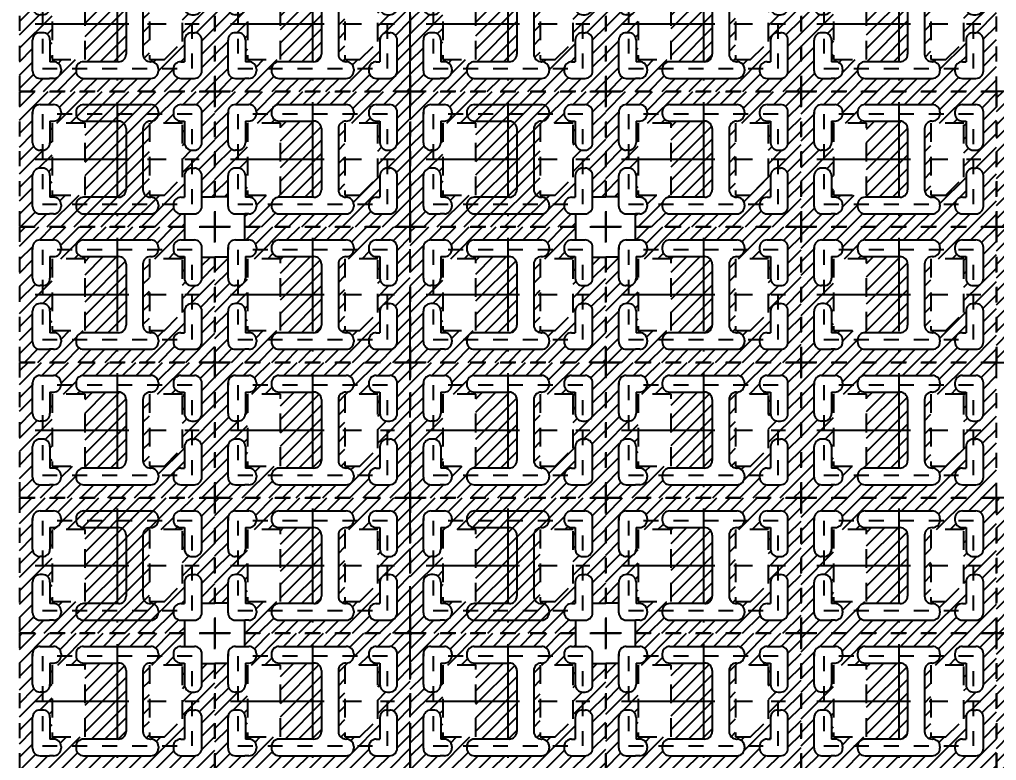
# Model space of a CAD drawing. Extents: x -1398 to -1114, y 27 to 158.
# Drawn here: x -1347.19 to -1340.67, y 89.71 to 94.66 of the extents above; entities that cross this region are included whole.
import ezdxf

# ---------------------------------------------------------------- set-up
doc = ezdxf.new("R2010")
doc.units = 0
doc.header["$LTSCALE"] = 0.5
for name, pattern in [('CENTER', [2, 1.25, -0.25, 0.25, -0.25]), ('HIDDEN', [0.375, 0.25, -0.125]), ('HIDDEN2', [0.1875, 0.125, -0.0625])]:
    doc.linetypes.add(name, pattern=pattern)
for name, color, linetype in [('B', 5, 'Continuous'), ('C', 1, 'CENTER'), ('DIM', 7, 'Continuous'), ('H', 4, 'HIDDEN'), ('hatch', 7, 'CENTER'), ('HATCH O-L', 7, 'HIDDEN2'), ('PACKAGE OL', 51, 'HIDDEN2'), ('圖', 7, 'Continuous')]:
    doc.layers.add(name, color=color, linetype=linetype)
doc.styles.get("Standard").update_dxf_attribs({"font": 'ROMANS.SHX'})
doc.dimstyles.new('DIM 1', dxfattribs={"dimtxt": 1.5, "dimasz": 1.5, "dimexe": 1.5, "dimexo": 1.5, "dimgap": 1.5, "dimtad": 0, "dimtih": 1, "dimtoh": 1, "dimdec": 4, "dimzin": 1, "dimdsep": 46, "dimtxsty": 'STANDARD', "dimcen": 1.5, "dimclrd": 256, "dimclre": 256, "dimclrt": 256, "dimadec": 0, "dimazin": 2, "dimtfac": 1, "dimtdec": 4, "dimtmove": 0, "dimatfit": 3, "dimfxl": 1, "dimarcsym": 0})

# ---------------------------------------------------------------- blocks, each defined once
blk = doc.blocks.new('*D13')
at = {"layer": 'Defpoints', "color": 0, "transparency": 16777216}
for p in [(51.7576, -773.8965), (8.8377, -818.8965), (17.8826, -818.8965)]:
    blk.add_point(p, dxfattribs=at)
at = {"layer": 'DIM', "lineweight": -2, "transparency": 16777216}
blk.add_line((16.3826, -818.8965), (8.8377, -818.8965), dxfattribs=at)
at = {"layer": 'DIM', "color": 0, "transparency": 16777216, "insert": (3.6234, -818.8965), "char_height": 1.5, "attachment_point": 5}
blk.add_mtext('45.000', dxfattribs=at)
blk = doc.blocks.new('*D14')
at = {"layer": 'Defpoints', "color": 0, "transparency": 16777216}
for p in [(51.7576, -773.8965), (9.1151, -825.1465), (17.8826, -825.1465)]:
    blk.add_point(p, dxfattribs=at)
at = {"layer": 'DIM', "lineweight": -2, "transparency": 16777216}
blk.add_line((16.3826, -825.1465), (9.1151, -825.1465), dxfattribs=at)
at = {"layer": 'DIM', "color": 0, "transparency": 16777216, "insert": (3.9008, -825.1465), "char_height": 1.5, "attachment_point": 5}
blk.add_mtext('51.250', dxfattribs=at)
blk = doc.blocks.new('*D15')
at = {"layer": 'Defpoints', "color": 0, "transparency": 16777216}
for p in [(51.7576, -773.8965), (8.9201, -841.1465), (17.8826, -841.1465)]:
    blk.add_point(p, dxfattribs=at)
at = {"layer": 'DIM', "lineweight": -2, "transparency": 16777216}
blk.add_line((16.3826, -841.1465), (8.9201, -841.1465), dxfattribs=at)
at = {"layer": 'DIM', "color": 0, "transparency": 16777216, "insert": (3.7416, -841.1465), "char_height": 1.5, "attachment_point": 5}
blk.add_mtext('67.250', dxfattribs=at)
blk = doc.blocks.new('*D16')
at = {"layer": 'Defpoints', "color": 0, "transparency": 16777216}
for p in [(51.7576, -773.8965), (9.1656, -848.8965), (50.7576, -848.8965)]:
    blk.add_point(p, dxfattribs=at)
at = {"layer": 'DIM', "lineweight": -2, "transparency": 16777216}
blk.add_line((49.2576, -848.8965), (9.1656, -848.8965), dxfattribs=at)
at = {"layer": 'DIM', "color": 0, "transparency": 16777216, "insert": (3.9513, -848.8965), "char_height": 1.5, "attachment_point": 5}
blk.add_mtext('75.000', dxfattribs=at)
blk = doc.blocks.new('*D21')
at = {"layer": 'Defpoints', "color": 0, "transparency": 16777216}
for p in [(51.7576, -773.8965), (267.8826, -818.8965), (273.5741, -818.8965)]:
    blk.add_point(p, dxfattribs=at)
at = {"layer": 'DIM', "lineweight": -2, "transparency": 16777216}
blk.add_line((269.3826, -818.8965), (273.5741, -818.8965), dxfattribs=at)
at = {"layer": 'DIM', "transparency": 16777216, "insert": (278.7884, -818.8965), "char_height": 1.5, "attachment_point": 5}
blk.add_mtext('45.000', dxfattribs=at)
blk = doc.blocks.new('*D22')
at = {"layer": 'Defpoints', "color": 0, "transparency": 16777216}
for p in [(51.7576, -773.8965), (267.8826, -825.1465), (273.4812, -825.1465)]:
    blk.add_point(p, dxfattribs=at)
at = {"layer": 'DIM', "lineweight": -2, "transparency": 16777216}
blk.add_line((269.3826, -825.1465), (273.4812, -825.1465), dxfattribs=at)
at = {"layer": 'DIM', "transparency": 16777216, "insert": (278.6954, -825.1465), "char_height": 1.5, "attachment_point": 5}
blk.add_mtext('51.250', dxfattribs=at)
blk = doc.blocks.new('*D23')
at = {"layer": 'Defpoints', "color": 0, "transparency": 16777216}
for p in [(51.7576, -773.8965), (267.8826, -841.1465), (273.8407, -841.1465)]:
    blk.add_point(p, dxfattribs=at)
at = {"layer": 'DIM', "lineweight": -2, "transparency": 16777216}
blk.add_line((269.3826, -841.1465), (273.8407, -841.1465), dxfattribs=at)
at = {"layer": 'DIM', "transparency": 16777216, "insert": (279.0193, -841.1465), "char_height": 1.5, "attachment_point": 5}
blk.add_mtext('67.250', dxfattribs=at)
blk = doc.blocks.new('*D30')
at = {"layer": 'Defpoints', "color": 0, "transparency": 16777216}
for p in [(51.7576, -773.8965), (18.7716, -850.3965), (8.9155, -851.7467)]:
    blk.add_point(p, dxfattribs=at)
at = {"layer": 'DIM', "lineweight": -2, "transparency": 16777216}
for p, q in [((14.9155, -850.3965), (11.9155, -851.7467)), ((17.2716, -850.3965), (14.9155, -850.3965)), ((11.9155, -851.7467), (8.9155, -851.7467))]:
    blk.add_line(p, q, dxfattribs=at)
at = {"layer": 'DIM', "transparency": 16777216, "insert": (3.7012, -851.7467), "char_height": 1.5, "attachment_point": 5}
blk.add_mtext('76.500', dxfattribs=at)
blk = doc.blocks.new('DFN1006-2L PACKAGE')
at = {"layer": 'hatch'}
h = blk.add_hatch(dxfattribs=at)
h.set_pattern_fill('ANSI31', color=256, scale=0.02)
h.set_pattern_definition([(45, (528.53349, -41.65396), (-0.0449012806, 0.0449012806), [])])
h.paths.add_polyline_path([(1.2048, 0.1016), (-0.1, 0.1016), (-0.1, -0.8032), (1.2048, -0.8032)])
h.paths.add_polyline_path([(0.0374, -0.4108), (0.0534, -0.4108, -0.414214), (0.1034, -0.4608), (0.1034, -0.6048), (0.1274, -0.6048, -0.414214), (0.1774, -0.6548), (0.1774, -0.6658, -0.414214), (0.1274, -0.7158), (0.1, -0.7158), (0.0374, -0.7158, -0.414214), (-0.0126, -0.6658), (-0.0126, -0.4608, -0.414214)], flags=16)
h.paths.add_polyline_path([(-0.0126, -0.2408), (-0.0126, -0.0358, -0.414214), (0.0374, 0.0142), (0.1274, 0.0142, -0.414214), (0.1774, -0.0358), (0.1774, -0.0468, -0.414214), (0.1274, -0.0968), (0.1034, -0.0968), (0.1034, -0.2408, -0.414214), (0.0534, -0.2908), (0.0374, -0.2908, -0.414214)], flags=16)
h.paths.add_polyline_path([(0.1174, -0.1108), (0.3374, -0.1108), (0.3374, -0.5908), (0.1174, -0.5908)], flags=16)
h.paths.add_polyline_path([(0.3274, -0.6048), (0.5614, -0.6048, 0.414214), (0.6114, -0.5548), (0.6114, -0.1468, 0.414214), (0.5614, -0.0968), (0.3274, -0.0968, -0.414214), (0.2774, -0.0468), (0.2774, -0.0358, -0.414214), (0.3274, 0.0142), (0.7774, 0.0142, -0.414214), (0.8274, -0.0358), (0.8274, -0.0468, -0.414214), (0.7774, -0.0968), (0.7744, -0.0968, 0.414214), (0.7244, -0.1468), (0.7244, -0.5548, 0.423299), (0.7759, -0.6048, -0.423025), (0.8274, -0.6548), (0.8274, -0.6658, -0.414214), (0.7774, -0.7158), (0.3274, -0.7158, -0.414214), (0.2774, -0.6658), (0.2774, -0.6548, -0.414214)], flags=16)
h.paths.add_polyline_path([(0.7674, -0.1108), (0.9874, -0.1108), (0.9874, -0.4706), (0.8674, -0.5906), (0.7674, -0.5906)], flags=16)
h.paths.add_polyline_path([(0.9774, -0.6048), (1.0014, -0.6048), (1.0014, -0.4608, -0.414214), (1.0514, -0.4108), (1.0674, -0.4108, -0.414214), (1.1174, -0.4608), (1.1174, -0.6658, -0.414214), (1.0674, -0.7158), (1.0048, -0.7158), (0.9774, -0.7158, -0.414214), (0.9274, -0.6658), (0.9274, -0.6548, -0.414214)], flags=16)
h.paths.add_polyline_path([(0.9274, -0.0468), (0.9274, -0.0358, -0.414214), (0.9774, 0.0142), (1.0674, 0.0142, -0.414214), (1.1174, -0.0358), (1.1174, -0.2408, -0.414214), (1.0674, -0.2908), (1.0514, -0.2908, -0.414214), (1.0014, -0.2408), (1.0014, -0.0968), (0.9774, -0.0968, -0.414214)], flags=16)
at = {"layer": 'B'}
for p, q in [((0.0374, 0.0142), (0.1274, 0.0142)), ((0.3274, 0.0142), (0.7774, 0.0142)), ((0.9774, 0.0142), (1.0674, 0.0142)), ((-0.0126, -0.2408), (-0.0126, -0.0358)), ((-0.0126, -0.0358), (-0.0126, -0.05)), ((0.1774, -0.0358), (0.1774, -0.0468)), ((0.2774, -0.0358), (0.2774, -0.0468)), ((0.8274, -0.0358), (0.8274, -0.0468)), ((0.9274, -0.0358), (0.9274, -0.0468)), ((1.1174, -0.2408), (1.1174, -0.0358)), ((0.1034, -0.0968), (0.1034, -0.2408)), ((0.1034, -0.0968), (0.1274, -0.0968)), ((0.3274, -0.0968), (0.5614, -0.0968)), ((0.7744, -0.0968), (0.7774, -0.0968)), ((0.9774, -0.0968), (1.0014, -0.0968)), ((1.0014, -0.0968), (1.0014, -0.2408)), ((0.6114, -0.1468), (0.6114, -0.5548)), ((0.7244, -0.1468), (0.7244, -0.5548)), ((0.0534, -0.2908), (0.0374, -0.2908)), ((0.0524, -0.2908), (0.0524, -0.2908)), ((1.0514, -0.2908), (1.0674, -0.2908)), ((1.0524, -0.2908), (1.0524, -0.2908)), ((0.0534, -0.4108), (0.0374, -0.4108)), ((0.0524, -0.4108), (0.0524, -0.4108)), ((1.0514, -0.4108), (1.0674, -0.4108)), ((1.0524, -0.4108), (1.0524, -0.4108)), ((-0.0126, -0.6658), (-0.0126, -0.4608)), ((0.1034, -0.4608), (0.1034, -0.6048)), ((1.0014, -0.4608), (1.0014, -0.6048)), ((1.1174, -0.6658), (1.1174, -0.4608)), ((0.1274, -0.6048), (0.1034, -0.6048)), ((0.5614, -0.6048), (0.3274, -0.6048)), ((0.7744, -0.6048), (0.7774, -0.6048)), ((0.9774, -0.6048), (1.0014, -0.6048)), ((0.0374, -0.7158), (0.1, -0.7158)), ((0.1274, -0.7158), (0.1, -0.7158)), ((0.1774, -0.6548), (0.1774, -0.6658)), ((0.2774, -0.6548), (0.2774, -0.6658)), ((0.3274, -0.7158), (0.7774, -0.7158)), ((0.8274, -0.6548), (0.8274, -0.6658)), ((0.9274, -0.6548), (0.9274, -0.6658)), ((0.9774, -0.7158), (1.0048, -0.7158)), ((1.0048, -0.7158), (1.0674, -0.7158))]:
    blk.add_line(p, q, dxfattribs=at)
for centre, start, end in [((0.0374, -0.0358), 90, 180), ((0.1274, -0.0358), 0, 90), ((0.3274, -0.0358), 90, 180), ((0.7774, -0.0358), 0, 90), ((0.9774, -0.0358), 90, 180), ((1.0674, -0.0358), 0, 90), ((0.1274, -0.0468), 270, 0), ((0.3274, -0.0468), 180, 270), ((0.7774, -0.0468), 270, 0), ((0.9774, -0.0468), 180, 270), ((0.5614, -0.1468), 0, 90), ((0.7744, -0.1468), 90, 180), ((0.0374, -0.2408), 180, 270), ((0.0534, -0.2408), 270, 0), ((1.0514, -0.2408), 180, 270), ((1.0674, -0.2408), 270, 0), ((0.0374, -0.4608), 90, 180), ((0.0534, -0.4608), 0, 90), ((1.0514, -0.4608), 90, 180), ((1.0674, -0.4608), 0, 90), ((0.5614, -0.5548), 270, 0), ((0.7744, -0.5548), 180, 270), ((0.1274, -0.6548), 0, 90), ((0.3274, -0.6548), 90, 180), ((0.7774, -0.6548), 0, 90), ((0.9774, -0.6548), 90, 180), ((0.0374, -0.6658), 180, 270), ((0.1274, -0.6658), 270, 0), ((0.3274, -0.6658), 180, 270), ((0.7774, -0.6658), 270, 0), ((0.9774, -0.6658), 180, 270), ((1.0674, -0.6658), 270, 0)]:
    blk.add_arc(centre, 0.05, start, end, dxfattribs=at)
at = {"layer": 'C'}
for p, q in [((0.5524, 0.0294), (0.5524, -0.731)), ((0.0048, -0.3508), (1.1, -0.3508))]:
    blk.add_line(p, q, dxfattribs=at)
at = {"layer": 'H'}
for points in [[(0.3374, -0.5908), (0.3374, -0.1108), (0.1174, -0.1108), (0.1174, -0.5908)], [(0.8674, -0.5906), (0.9874, -0.4706), (0.9874, -0.1108), (0.7674, -0.1108), (0.7674, -0.5906)]]:
    blk.add_lwpolyline(points, close=True, dxfattribs=at)
at = {"layer": 'HATCH O-L'}
blk.add_lwpolyline([(-0.1, 0.1016), (-0.1, -0.8032), (1.2048, -0.8032), (1.2048, 0.1016), (-0.1, 0.1016)], dxfattribs=at)
at = {"layer": 'PACKAGE OL'}
blk.add_lwpolyline([(1.0524, -0.6508), (1.0524, -0.0508), (0.0524, -0.0508), (0.0524, -0.6508)], close=True, dxfattribs=at)
blk = doc.blocks.new('LOWER LEFT CROSS')
at = {"layer": 'hatch'}
h = blk.add_hatch(dxfattribs=at)
h.set_pattern_fill('ANSI31', color=256, scale=0.02)
h.set_pattern_definition([(45, (581.53627, -39.15142), (-0.0449012806, 0.0449012806), [])])
h.paths.add_polyline_path([(-0.215, -0.24), (-0.435, -0.24), (-0.435, 0.24), (-0.215, 0.24)], flags=16)
h.paths.add_polyline_path([(0.215, 0.24), (0.435, 0.24), (0.435, -0.1197), (0.315, -0.2397), (0.215, -0.2397)], flags=16)
h.paths.add_polyline_path([(-0.425, 0.254), (-0.449, 0.254), (-0.449, 0.11, -0.414214), (-0.499, 0.06), (-0.515, 0.06, -0.414214), (-0.565, 0.11), (-0.565, 0.315, -0.414214), (-0.515, 0.365), (-0.425, 0.365, -0.414214), (-0.375, 0.315), (-0.375, 0.304, -0.414214)], flags=16)
h.paths.add_polyline_path([(-0.449, -0.11), (-0.449, -0.254), (-0.425, -0.254, -0.414214), (-0.375, -0.304), (-0.375, -0.315, -0.414214), (-0.425, -0.365), (-0.4524, -0.365), (-0.515, -0.365, -0.414214), (-0.565, -0.315), (-0.565, -0.11, -0.414214), (-0.515, -0.06), (-0.499, -0.06, -0.414214)], flags=16)
h.paths.add_polyline_path([(0.375, 0.304), (0.375, 0.315, -0.414214), (0.425, 0.365), (0.515, 0.365, -0.414214), (0.565, 0.315), (0.565, 0.11, -0.414214), (0.515, 0.06), (0.499, 0.06, -0.414214), (0.449, 0.11), (0.449, 0.254), (0.425, 0.254, -0.414214)], flags=16)
h.paths.add_polyline_path([(0.499, -0.06), (0.515, -0.06, -0.414214), (0.565, -0.11), (0.565, -0.315, -0.414214), (0.515, -0.365), (0.4524, -0.365), (0.425, -0.365, -0.414214), (0.375, -0.315), (0.375, -0.304, -0.414214), (0.425, -0.254), (0.449, -0.254), (0.449, -0.11, -0.414214)], flags=16)
h.paths.add_polyline_path([(-0.6524, 0.4524), (-0.6524, -0.4524), (0.4524, -0.4524), (0.4524, -0.365), (0.515, -0.365, 0.414214), (0.565, -0.315), (0.565, -0.2508), (0.6524, -0.2508), (0.6524, 0.4524)])
at = {"layer": 'B'}
for p, q in [((-0.515, 0.365), (-0.425, 0.365)), ((-0.225, 0.365), (0.225, 0.365)), ((0.425, 0.365), (0.515, 0.365)), ((-0.565, 0.11), (-0.565, 0.315)), ((-0.565, 0.315), (-0.565, 0.3008)), ((-0.375, 0.315), (-0.375, 0.304)), ((-0.275, 0.315), (-0.275, 0.304)), ((0.275, 0.315), (0.275, 0.304)), ((0.375, 0.315), (0.375, 0.304)), ((0.565, 0.11), (0.565, 0.315)), ((-0.449, 0.254), (-0.449, 0.11)), ((-0.449, 0.254), (-0.425, 0.254)), ((-0.225, 0.254), (0.009, 0.254)), ((0.059, 0.204), (0.059, -0.204)), ((0.172, 0.204), (0.172, -0.204)), ((0.222, 0.254), (0.225, 0.254)), ((0.425, 0.254), (0.449, 0.254)), ((0.449, 0.254), (0.449, 0.11)), ((-0.499, 0.06), (-0.515, 0.06)), ((-0.5, 0.06), (-0.5, 0.06)), ((0.499, 0.06), (0.515, 0.06)), ((0.5, 0.06), (0.5, 0.06)), ((-0.499, -0.06), (-0.515, -0.06)), ((-0.5, -0.06), (-0.5, -0.06)), ((0.499, -0.06), (0.515, -0.06)), ((0.5, -0.06), (0.5, -0.06)), ((-0.565, -0.315), (-0.565, -0.11)), ((-0.449, -0.11), (-0.449, -0.254)), ((0.449, -0.11), (0.449, -0.254)), ((0.565, -0.315), (0.565, -0.11)), ((-0.425, -0.254), (-0.449, -0.254)), ((0.009, -0.254), (-0.225, -0.254)), ((0.222, -0.254), (0.225, -0.254)), ((0.425, -0.254), (0.449, -0.254)), ((-0.375, -0.304), (-0.375, -0.315)), ((-0.275, -0.304), (-0.275, -0.315)), ((0.275, -0.304), (0.275, -0.315)), ((0.375, -0.304), (0.375, -0.315)), ((-0.515, -0.365), (-0.4524, -0.365)), ((-0.425, -0.365), (-0.4524, -0.365)), ((-0.225, -0.365), (0.225, -0.365)), ((0.425, -0.365), (0.4524, -0.365)), ((0.4524, -0.365), (0.515, -0.365))]:
    blk.add_line(p, q, dxfattribs=at)
for centre, start, end in [((-0.515, 0.315), 90, 180), ((-0.425, 0.315), 0, 90), ((-0.225, 0.315), 90, 180), ((0.225, 0.315), 0, 90), ((0.425, 0.315), 90, 180), ((0.515, 0.315), 0, 90), ((-0.425, 0.304), 270, 0), ((-0.225, 0.304), 180, 270), ((0.225, 0.304), 270, 0), ((0.425, 0.304), 180, 270), ((0.009, 0.204), 0, 90), ((0.222, 0.204), 90, 180), ((-0.515, 0.11), 180, 270), ((-0.499, 0.11), 270, 0), ((0.499, 0.11), 180, 270), ((0.515, 0.11), 270, 0), ((-0.515, -0.11), 90, 180), ((-0.499, -0.11), 0, 90), ((0.499, -0.11), 90, 180), ((0.515, -0.11), 0, 90), ((-0.425, -0.304), 0, 90), ((-0.225, -0.304), 90, 180), ((0.009, -0.204), 270, 0), ((0.222, -0.204), 180, 270), ((0.225, -0.304), 0, 90), ((0.425, -0.304), 90, 180), ((-0.515, -0.315), 180, 270), ((-0.425, -0.315), 270, 0), ((-0.225, -0.315), 180, 270), ((0.225, -0.315), 270, 0), ((0.425, -0.315), 180, 270), ((0.515, -0.315), 270, 0)]:
    blk.add_arc(centre, 0.05, start, end, dxfattribs=at)
at = {"layer": 'C'}
for p, q in [((0, 0.3802), (0, -0.3802)), ((-0.5476, 0), (0.5476, 0))]:
    blk.add_line(p, q, dxfattribs=at)
at = {"layer": 'H', "color": 6}
for p, q in [((0.565, -0.2508), (0.6524, -0.2508)), ((0.4524, -0.4524), (0.4524, -0.365))]:
    blk.add_line(p, q, dxfattribs=at)
at = {"layer": 'H'}
for points in [[(-0.215, -0.24), (-0.215, 0.24), (-0.435, 0.24), (-0.435, -0.24)], [(0.315, -0.2397), (0.435, -0.1197), (0.435, 0.24), (0.215, 0.24), (0.215, -0.2397)]]:
    blk.add_lwpolyline(points, close=True, dxfattribs=at)
at = {"layer": 'HATCH O-L'}
blk.add_lwpolyline([(-0.6524, 0.4524), (-0.6524, -0.4524), (0.6524, -0.4524), (0.6524, 0.4524), (-0.6524, 0.4524)], dxfattribs=at)
at = {"layer": 'PACKAGE OL'}
blk.add_lwpolyline([(0.5, -0.3), (0.5, 0.3), (-0.5, 0.3), (-0.5, -0.3)], close=True, dxfattribs=at)
blk = doc.blocks.new('LOWER CROSS REF')
at = {"layer": 'hatch'}
h = blk.add_hatch(dxfattribs=at)
h.set_pattern_fill('ANSI31', color=256, scale=0.02)
h.set_pattern_definition([(45, (581.53627, -39.14559), (-0.0449012806, 0.0449012806), [])])
h.paths.add_polyline_path([(0.6524, -0.4524), (0.6524, 0.4524), (-0.6524, 0.4524), (-0.6524, -0.2508), (-0.565, -0.2508), (-0.565, -0.11, -0.414214), (-0.515, -0.06), (-0.499, -0.06, -0.414214), (-0.449, -0.11), (-0.449, -0.254), (-0.425, -0.254, -0.414214), (-0.375, -0.304), (-0.375, -0.315, -0.414214), (-0.425, -0.365), (-0.4524, -0.365), (-0.4524, -0.4524)])
h.paths.add_polyline_path([(-0.275, -0.315), (-0.275, -0.304, -0.414214), (-0.225, -0.254), (0.009, -0.254, 0.414214), (0.059, -0.204), (0.059, 0.204, 0.414214), (0.009, 0.254), (-0.225, 0.254, -0.414214), (-0.275, 0.304), (-0.275, 0.315, -0.414214), (-0.225, 0.365), (0.225, 0.365, -0.414214), (0.275, 0.315), (0.275, 0.304, -0.414214), (0.225, 0.254), (0.222, 0.254, 0.414214), (0.172, 0.204), (0.172, -0.204, 0.414214), (0.222, -0.254), (0.225, -0.254, -0.414214), (0.275, -0.304), (0.275, -0.315, -0.414214), (0.225, -0.365), (-0.225, -0.365, -0.414214)], flags=16)
h.paths.add_polyline_path([(-0.435, -0.24), (-0.435, 0.24), (-0.215, 0.24), (-0.215, -0.24)], flags=16)
h.paths.add_polyline_path([(-0.499, 0.06), (-0.515, 0.06, -0.414214), (-0.565, 0.11), (-0.565, 0.315, -0.414214), (-0.515, 0.365), (-0.425, 0.365, -0.414214), (-0.375, 0.315), (-0.375, 0.304, -0.414214), (-0.425, 0.254), (-0.449, 0.254), (-0.449, 0.11, -0.414214)], flags=16)
h.paths.add_polyline_path([(0.215, -0.2397), (0.215, 0.24), (0.435, 0.24), (0.435, -0.1197), (0.315, -0.2397)], flags=16)
h.paths.add_polyline_path([(0.375, -0.315), (0.375, -0.304, -0.414214), (0.425, -0.254), (0.449, -0.254), (0.449, -0.11, -0.414214), (0.499, -0.06), (0.515, -0.06, -0.414214), (0.565, -0.11), (0.565, -0.315, -0.414214), (0.515, -0.365), (0.4524, -0.365), (0.425, -0.365, -0.414214)], flags=16)
h.paths.add_polyline_path([(0.449, 0.11), (0.449, 0.254), (0.425, 0.254, -0.414214), (0.375, 0.304), (0.375, 0.315, -0.414214), (0.425, 0.365), (0.515, 0.365, -0.414214), (0.565, 0.315), (0.565, 0.11, -0.414214), (0.515, 0.06), (0.499, 0.06, -0.414214)], flags=16)
at = {"layer": 'B'}
for p, q in [((-0.515, 0.365), (-0.425, 0.365)), ((-0.225, 0.365), (0.225, 0.365)), ((0.425, 0.365), (0.515, 0.365)), ((-0.565, 0.11), (-0.565, 0.315)), ((-0.565, 0.315), (-0.565, 0.3008)), ((-0.375, 0.315), (-0.375, 0.304)), ((-0.275, 0.315), (-0.275, 0.304)), ((0.275, 0.315), (0.275, 0.304)), ((0.375, 0.315), (0.375, 0.304)), ((0.565, 0.11), (0.565, 0.315)), ((-0.449, 0.254), (-0.449, 0.11)), ((-0.449, 0.254), (-0.425, 0.254)), ((-0.225, 0.254), (0.009, 0.254)), ((0.059, 0.204), (0.059, -0.204)), ((0.172, 0.204), (0.172, -0.204)), ((0.222, 0.254), (0.225, 0.254)), ((0.425, 0.254), (0.449, 0.254)), ((0.449, 0.254), (0.449, 0.11)), ((-0.499, 0.06), (-0.515, 0.06)), ((-0.5, 0.06), (-0.5, 0.06)), ((0.499, 0.06), (0.515, 0.06)), ((0.5, 0.06), (0.5, 0.06)), ((-0.499, -0.06), (-0.515, -0.06)), ((-0.5, -0.06), (-0.5, -0.06)), ((0.499, -0.06), (0.515, -0.06)), ((0.5, -0.06), (0.5, -0.06)), ((-0.565, -0.315), (-0.565, -0.11)), ((-0.449, -0.11), (-0.449, -0.254)), ((0.449, -0.11), (0.449, -0.254)), ((0.565, -0.315), (0.565, -0.11)), ((-0.425, -0.254), (-0.449, -0.254)), ((0.009, -0.254), (-0.225, -0.254)), ((0.222, -0.254), (0.225, -0.254)), ((0.425, -0.254), (0.449, -0.254)), ((-0.375, -0.304), (-0.375, -0.315)), ((-0.275, -0.304), (-0.275, -0.315)), ((0.275, -0.304), (0.275, -0.315)), ((0.375, -0.304), (0.375, -0.315)), ((-0.515, -0.365), (-0.4524, -0.365)), ((-0.425, -0.365), (-0.4524, -0.365)), ((-0.225, -0.365), (0.225, -0.365)), ((0.425, -0.365), (0.4524, -0.365)), ((0.4524, -0.365), (0.515, -0.365))]:
    blk.add_line(p, q, dxfattribs=at)
for centre, start, end in [((-0.515, 0.315), 90, 180), ((-0.425, 0.315), 0, 90), ((-0.225, 0.315), 90, 180), ((0.225, 0.315), 0, 90), ((0.425, 0.315), 90, 180), ((0.515, 0.315), 0, 90), ((-0.425, 0.304), 270, 0), ((-0.225, 0.304), 180, 270), ((0.225, 0.304), 270, 0), ((0.425, 0.304), 180, 270), ((0.009, 0.204), 0, 90), ((0.222, 0.204), 90, 180), ((-0.515, 0.11), 180, 270), ((-0.499, 0.11), 270, 0), ((0.499, 0.11), 180, 270), ((0.515, 0.11), 270, 0), ((-0.515, -0.11), 90, 180), ((-0.499, -0.11), 0, 90), ((0.499, -0.11), 90, 180), ((0.515, -0.11), 0, 90), ((-0.425, -0.304), 0, 90), ((-0.225, -0.304), 90, 180), ((0.009, -0.204), 270, 0), ((0.222, -0.204), 180, 270), ((0.225, -0.304), 0, 90), ((0.425, -0.304), 90, 180), ((-0.515, -0.315), 180, 270), ((-0.425, -0.315), 270, 0), ((-0.225, -0.315), 180, 270), ((0.225, -0.315), 270, 0), ((0.425, -0.315), 180, 270), ((0.515, -0.315), 270, 0)]:
    blk.add_arc(centre, 0.05, start, end, dxfattribs=at)
at = {"layer": 'C'}
for p, q in [((0, 0.3802), (0, -0.3802)), ((-0.5476, 0), (0.5476, 0))]:
    blk.add_line(p, q, dxfattribs=at)
at = {"layer": 'H', "color": 6}
for p, q in [((-0.565, -0.2508), (-0.6524, -0.2508)), ((-0.4524, -0.4524), (-0.4524, -0.365))]:
    blk.add_line(p, q, dxfattribs=at)
at = {"layer": 'H'}
for points in [[(-0.215, -0.24), (-0.215, 0.24), (-0.435, 0.24), (-0.435, -0.24)], [(0.315, -0.2397), (0.435, -0.1197), (0.435, 0.24), (0.215, 0.24), (0.215, -0.2397)]]:
    blk.add_lwpolyline(points, close=True, dxfattribs=at)
at = {"layer": 'HATCH O-L'}
blk.add_lwpolyline([(-0.6524, 0.4524), (-0.6524, -0.4524), (0.6524, -0.4524), (0.6524, 0.4524), (-0.6524, 0.4524)], dxfattribs=at)
at = {"layer": 'PACKAGE OL'}
blk.add_lwpolyline([(0.5, -0.3), (0.5, 0.3), (-0.5, 0.3), (-0.5, -0.3)], close=True, dxfattribs=at)
blk = doc.blocks.new('UPPER RIGHT CROSS')
at = {"layer": 'hatch'}
h = blk.add_hatch(dxfattribs=at)
h.set_pattern_fill('ANSI31', color=256, scale=0.02)
h.set_pattern_definition([(45, (579.97371, -40.20884), (-0.0449012806, 0.0449012806), [])])
h.paths.add_polyline_path([(-0.6524, 0.4524), (-0.6524, -0.4524), (0.6524, -0.4524), (0.6524, 0.2508), (0.565, 0.2508), (0.565, 0.11, -0.414214), (0.515, 0.06), (0.499, 0.06, -0.414214), (0.449, 0.11), (0.449, 0.254), (0.425, 0.254, -0.414214), (0.375, 0.304), (0.375, 0.315, -0.414214), (0.425, 0.365), (0.4524, 0.365), (0.4524, 0.4524)])
h.paths.add_polyline_path([(-0.375, 0.315), (-0.375, 0.304, -0.414214), (-0.425, 0.254), (-0.449, 0.254), (-0.449, 0.11, -0.414214), (-0.499, 0.06), (-0.515, 0.06, -0.414214), (-0.565, 0.11), (-0.565, 0.315, -0.414214), (-0.515, 0.365), (-0.425, 0.365, -0.414214)], flags=16)
h.paths.add_polyline_path([(-0.225, 0.365), (0.225, 0.365, -0.414214), (0.275, 0.315), (0.275, 0.304, -0.414214), (0.225, 0.254), (0.222, 0.254, 0.414214), (0.172, 0.204), (0.172, -0.204, 0.423299), (0.2235, -0.254, -0.423025), (0.275, -0.304), (0.275, -0.315, -0.414214), (0.225, -0.365), (-0.225, -0.365, -0.414214), (-0.275, -0.315), (-0.275, -0.304, -0.414214), (-0.225, -0.254), (0.009, -0.254, 0.414214), (0.059, -0.204), (0.059, 0.204, 0.414214), (0.009, 0.254), (-0.225, 0.254, -0.414214), (-0.275, 0.304), (-0.275, 0.315, -0.414214)], flags=16)
h.paths.add_polyline_path([(-0.215, 0.24), (-0.215, -0.24), (-0.435, -0.24), (-0.435, 0.24)], flags=16)
h.paths.add_polyline_path([(-0.449, -0.11), (-0.449, -0.254), (-0.425, -0.254, -0.414214), (-0.375, -0.304), (-0.375, -0.315, -0.414214), (-0.425, -0.365), (-0.4524, -0.365), (-0.515, -0.365, -0.414214), (-0.565, -0.315), (-0.565, -0.11, -0.414214), (-0.515, -0.06), (-0.499, -0.06, -0.414214)], flags=16)
h.paths.add_polyline_path([(0.215, 0.24), (0.435, 0.24), (0.435, -0.1197), (0.315, -0.2397), (0.215, -0.2397)], flags=16)
h.paths.add_polyline_path([(0.499, -0.06), (0.515, -0.06, -0.414214), (0.565, -0.11), (0.565, -0.315, -0.414214), (0.515, -0.365), (0.4524, -0.365), (0.425, -0.365, -0.414214), (0.375, -0.315), (0.375, -0.304, -0.414214), (0.425, -0.254), (0.449, -0.254), (0.449, -0.11, -0.414214)], flags=16)
at = {"layer": 'B'}
for p, q in [((-0.515, 0.365), (-0.425, 0.365)), ((-0.225, 0.365), (0.225, 0.365)), ((0.425, 0.365), (0.515, 0.365)), ((-0.565, 0.11), (-0.565, 0.315)), ((-0.565, 0.315), (-0.565, 0.3008)), ((-0.375, 0.315), (-0.375, 0.304)), ((-0.275, 0.315), (-0.275, 0.304)), ((0.275, 0.315), (0.275, 0.304)), ((0.375, 0.315), (0.375, 0.304)), ((0.565, 0.11), (0.565, 0.315)), ((-0.449, 0.254), (-0.449, 0.11)), ((-0.449, 0.254), (-0.425, 0.254)), ((-0.225, 0.254), (0.009, 0.254)), ((0.059, 0.204), (0.059, -0.204)), ((0.172, 0.204), (0.172, -0.204)), ((0.222, 0.254), (0.225, 0.254)), ((0.425, 0.254), (0.449, 0.254)), ((0.449, 0.254), (0.449, 0.11)), ((-0.499, 0.06), (-0.515, 0.06)), ((-0.5, 0.06), (-0.5, 0.06)), ((0.499, 0.06), (0.515, 0.06)), ((0.5, 0.06), (0.5, 0.06)), ((-0.499, -0.06), (-0.515, -0.06)), ((-0.5, -0.06), (-0.5, -0.06)), ((0.499, -0.06), (0.515, -0.06)), ((0.5, -0.06), (0.5, -0.06)), ((-0.565, -0.315), (-0.565, -0.11)), ((-0.449, -0.11), (-0.449, -0.254)), ((0.449, -0.11), (0.449, -0.254)), ((0.565, -0.315), (0.565, -0.11)), ((-0.425, -0.254), (-0.449, -0.254)), ((0.009, -0.254), (-0.225, -0.254)), ((0.222, -0.254), (0.225, -0.254)), ((0.425, -0.254), (0.449, -0.254)), ((-0.375, -0.304), (-0.375, -0.315)), ((-0.275, -0.304), (-0.275, -0.315)), ((0.275, -0.304), (0.275, -0.315)), ((0.375, -0.304), (0.375, -0.315)), ((-0.515, -0.365), (-0.4524, -0.365)), ((-0.425, -0.365), (-0.4524, -0.365)), ((-0.225, -0.365), (0.225, -0.365)), ((0.425, -0.365), (0.4524, -0.365)), ((0.4524, -0.365), (0.515, -0.365))]:
    blk.add_line(p, q, dxfattribs=at)
for centre, start, end in [((-0.515, 0.315), 90, 180), ((-0.425, 0.315), 0, 90), ((-0.225, 0.315), 90, 180), ((0.225, 0.315), 0, 90), ((0.425, 0.315), 90, 180), ((0.515, 0.315), 0, 90), ((-0.425, 0.304), 270, 0), ((-0.225, 0.304), 180, 270), ((0.225, 0.304), 270, 0), ((0.425, 0.304), 180, 270), ((0.009, 0.204), 0, 90), ((0.222, 0.204), 90, 180), ((-0.515, 0.11), 180, 270), ((-0.499, 0.11), 270, 0), ((0.499, 0.11), 180, 270), ((0.515, 0.11), 270, 0), ((-0.515, -0.11), 90, 180), ((-0.499, -0.11), 0, 90), ((0.499, -0.11), 90, 180), ((0.515, -0.11), 0, 90), ((-0.425, -0.304), 0, 90), ((-0.225, -0.304), 90, 180), ((0.009, -0.204), 270, 0), ((0.222, -0.204), 180, 270), ((0.225, -0.304), 0, 90), ((0.425, -0.304), 90, 180), ((-0.515, -0.315), 180, 270), ((-0.425, -0.315), 270, 0), ((-0.225, -0.315), 180, 270), ((0.225, -0.315), 270, 0), ((0.425, -0.315), 180, 270), ((0.515, -0.315), 270, 0)]:
    blk.add_arc(centre, 0.05, start, end, dxfattribs=at)
at = {"layer": 'C'}
for p, q in [((0, 0.3802), (0, -0.3802)), ((-0.5476, 0), (0.5476, 0))]:
    blk.add_line(p, q, dxfattribs=at)
at = {"layer": 'H', "color": 6}
for p, q in [((0.4524, 0.365), (0.4524, 0.4524)), ((0.565, 0.2508), (0.6524, 0.2508))]:
    blk.add_line(p, q, dxfattribs=at)
at = {"layer": 'H'}
for points in [[(-0.215, -0.24), (-0.215, 0.24), (-0.435, 0.24), (-0.435, -0.24)], [(0.315, -0.2397), (0.435, -0.1197), (0.435, 0.24), (0.215, 0.24), (0.215, -0.2397)]]:
    blk.add_lwpolyline(points, close=True, dxfattribs=at)
at = {"layer": 'HATCH O-L'}
blk.add_lwpolyline([(-0.6524, 0.4524), (-0.6524, -0.4524), (0.6524, -0.4524), (0.6524, 0.4524), (-0.6524, 0.4524)], dxfattribs=at)
at = {"layer": 'PACKAGE OL'}
blk.add_lwpolyline([(0.5, -0.3), (0.5, 0.3), (-0.5, 0.3), (-0.5, -0.3)], close=True, dxfattribs=at)
blk = doc.blocks.new('UPPER LEFT CROSS')
at = {"layer": 'hatch'}
h = blk.add_hatch(dxfattribs=at)
h.set_pattern_fill('ANSI31', color=256, scale=0.02)
h.set_pattern_definition([(45, (581.53627, -40.20884), (-0.0449012806, 0.0449012806), [])])
h.paths.add_polyline_path([(-0.4524, 0.4524), (-0.4524, 0.365), (-0.425, 0.365, -0.414214), (-0.375, 0.315), (-0.375, 0.304, -0.414214), (-0.425, 0.254), (-0.449, 0.254), (-0.449, 0.11, -0.414214), (-0.499, 0.06), (-0.515, 0.06, -0.414214), (-0.565, 0.11), (-0.565, 0.2508), (-0.6524, 0.2508), (-0.6524, -0.4524), (0.6524, -0.4524), (0.6524, 0.4524)])
h.paths.add_polyline_path([(-0.225, 0.365), (0.225, 0.365, -0.414214), (0.275, 0.315), (0.275, 0.304, -0.414214), (0.225, 0.254), (0.222, 0.254, 0.414214), (0.172, 0.204), (0.172, -0.204, 0.423299), (0.2235, -0.254, -0.423025), (0.275, -0.304), (0.275, -0.315, -0.414214), (0.225, -0.365), (-0.225, -0.365, -0.414214), (-0.275, -0.315), (-0.275, -0.304, -0.414214), (-0.225, -0.254), (0.009, -0.254, 0.414214), (0.059, -0.204), (0.059, 0.204, 0.414214), (0.009, 0.254), (-0.225, 0.254, -0.414214), (-0.275, 0.304), (-0.275, 0.315, -0.414214)], flags=16)
h.paths.add_polyline_path([(-0.215, 0.24), (-0.215, -0.24), (-0.435, -0.24), (-0.435, 0.24)], flags=16)
h.paths.add_polyline_path([(-0.449, -0.11), (-0.449, -0.254), (-0.425, -0.254, -0.414214), (-0.375, -0.304), (-0.375, -0.315, -0.414214), (-0.425, -0.365), (-0.4524, -0.365), (-0.515, -0.365, -0.414214), (-0.565, -0.315), (-0.565, -0.11, -0.414214), (-0.515, -0.06), (-0.499, -0.06, -0.414214)], flags=16)
h.paths.add_polyline_path([(0.215, 0.24), (0.435, 0.24), (0.435, -0.1197), (0.315, -0.2397), (0.215, -0.2397)], flags=16)
h.paths.add_polyline_path([(0.425, 0.365), (0.515, 0.365, -0.414214), (0.565, 0.315), (0.565, 0.11, -0.414214), (0.515, 0.06), (0.499, 0.06, -0.414214), (0.449, 0.11), (0.449, 0.254), (0.425, 0.254, -0.414214), (0.375, 0.304), (0.375, 0.315, -0.414214)], flags=16)
h.paths.add_polyline_path([(0.499, -0.06), (0.515, -0.06, -0.414214), (0.565, -0.11), (0.565, -0.315, -0.414214), (0.515, -0.365), (0.4524, -0.365), (0.425, -0.365, -0.414214), (0.375, -0.315), (0.375, -0.304, -0.414214), (0.425, -0.254), (0.449, -0.254), (0.449, -0.11, -0.414214)], flags=16)
at = {"layer": 'B'}
for p, q in [((-0.515, 0.365), (-0.425, 0.365)), ((-0.225, 0.365), (0.225, 0.365)), ((0.425, 0.365), (0.515, 0.365)), ((-0.565, 0.11), (-0.565, 0.315)), ((-0.565, 0.315), (-0.565, 0.3008)), ((-0.375, 0.315), (-0.375, 0.304)), ((-0.275, 0.315), (-0.275, 0.304)), ((0.275, 0.315), (0.275, 0.304)), ((0.375, 0.315), (0.375, 0.304)), ((0.565, 0.11), (0.565, 0.315)), ((-0.449, 0.254), (-0.449, 0.11)), ((-0.449, 0.254), (-0.425, 0.254)), ((-0.225, 0.254), (0.009, 0.254)), ((0.059, 0.204), (0.059, -0.204)), ((0.172, 0.204), (0.172, -0.204)), ((0.222, 0.254), (0.225, 0.254)), ((0.425, 0.254), (0.449, 0.254)), ((0.449, 0.254), (0.449, 0.11)), ((-0.499, 0.06), (-0.515, 0.06)), ((-0.5, 0.06), (-0.5, 0.06)), ((0.499, 0.06), (0.515, 0.06)), ((0.5, 0.06), (0.5, 0.06)), ((-0.499, -0.06), (-0.515, -0.06)), ((-0.5, -0.06), (-0.5, -0.06)), ((0.499, -0.06), (0.515, -0.06)), ((0.5, -0.06), (0.5, -0.06)), ((-0.565, -0.315), (-0.565, -0.11)), ((-0.449, -0.11), (-0.449, -0.254)), ((0.449, -0.11), (0.449, -0.254)), ((0.565, -0.315), (0.565, -0.11)), ((-0.425, -0.254), (-0.449, -0.254)), ((0.009, -0.254), (-0.225, -0.254)), ((0.222, -0.254), (0.225, -0.254)), ((0.425, -0.254), (0.449, -0.254)), ((-0.375, -0.304), (-0.375, -0.315)), ((-0.275, -0.304), (-0.275, -0.315)), ((0.275, -0.304), (0.275, -0.315)), ((0.375, -0.304), (0.375, -0.315)), ((-0.515, -0.365), (-0.4524, -0.365)), ((-0.425, -0.365), (-0.4524, -0.365)), ((-0.225, -0.365), (0.225, -0.365)), ((0.425, -0.365), (0.4524, -0.365)), ((0.4524, -0.365), (0.515, -0.365))]:
    blk.add_line(p, q, dxfattribs=at)
for centre, start, end in [((-0.515, 0.315), 90, 180), ((-0.425, 0.315), 0, 90), ((-0.225, 0.315), 90, 180), ((0.225, 0.315), 0, 90), ((0.425, 0.315), 90, 180), ((0.515, 0.315), 0, 90), ((-0.425, 0.304), 270, 0), ((-0.225, 0.304), 180, 270), ((0.225, 0.304), 270, 0), ((0.425, 0.304), 180, 270), ((0.009, 0.204), 0, 90), ((0.222, 0.204), 90, 180), ((-0.515, 0.11), 180, 270), ((-0.499, 0.11), 270, 0), ((0.499, 0.11), 180, 270), ((0.515, 0.11), 270, 0), ((-0.515, -0.11), 90, 180), ((-0.499, -0.11), 0, 90), ((0.499, -0.11), 90, 180), ((0.515, -0.11), 0, 90), ((-0.425, -0.304), 0, 90), ((-0.225, -0.304), 90, 180), ((0.009, -0.204), 270, 0), ((0.222, -0.204), 180, 270), ((0.225, -0.304), 0, 90), ((0.425, -0.304), 90, 180), ((-0.515, -0.315), 180, 270), ((-0.425, -0.315), 270, 0), ((-0.225, -0.315), 180, 270), ((0.225, -0.315), 270, 0), ((0.425, -0.315), 180, 270), ((0.515, -0.315), 270, 0)]:
    blk.add_arc(centre, 0.05, start, end, dxfattribs=at)
at = {"layer": 'C'}
for p, q in [((0, 0.3802), (0, -0.3802)), ((-0.5476, 0), (0.5476, 0))]:
    blk.add_line(p, q, dxfattribs=at)
at = {"layer": 'H', "color": 6}
for p, q in [((-0.4524, 0.365), (-0.4524, 0.4524)), ((-0.565, 0.2508), (-0.6524, 0.2508))]:
    blk.add_line(p, q, dxfattribs=at)
at = {"layer": 'H'}
for points in [[(-0.215, -0.24), (-0.215, 0.24), (-0.435, 0.24), (-0.435, -0.24)], [(0.315, -0.2397), (0.435, -0.1197), (0.435, 0.24), (0.215, 0.24), (0.215, -0.2397)]]:
    blk.add_lwpolyline(points, close=True, dxfattribs=at)
at = {"layer": 'HATCH O-L'}
blk.add_lwpolyline([(-0.6524, 0.4524), (-0.6524, -0.4524), (0.6524, -0.4524), (0.6524, 0.4524), (-0.6524, 0.4524)], dxfattribs=at)
at = {"layer": 'PACKAGE OL'}
blk.add_lwpolyline([(0.5, -0.3), (0.5, 0.3), (-0.5, 0.3), (-0.5, -0.3)], close=True, dxfattribs=at)
blk = doc.blocks.new('*D99')
at = {"lineweight": -2, "transparency": 16777216}
blk.add_line((-1343.2765, 64.6311), (-1343.2765, 44.1505), dxfattribs=at)
at = {"layer": 'Defpoints', "color": 0, "transparency": 16777216}
for p in [(-1344.5813, 135.7515), (-1343.2765, 66.1311), (-1343.2765, 44.1505)]:
    blk.add_point(p, dxfattribs=at)
at = {"transparency": 16777216, "insert": (-1343.2765, 39.0433), "char_height": 1.5, "attachment_point": 5, "rotation": 90}
blk.add_mtext('1.3048', dxfattribs=at)
blk = doc.blocks.new('*D97')
at = {"lineweight": -2, "transparency": 16777216}
blk.add_line((-1339.3621, 64.6311), (-1339.3621, 44.2468), dxfattribs=at)
at = {"layer": 'Defpoints', "color": 0, "transparency": 16777216}
for p in [(-1344.5813, 135.7515), (-1339.3621, 66.1311), (-1339.3621, 44.2468)]:
    blk.add_point(p, dxfattribs=at)
at = {"transparency": 16777216, "insert": (-1339.3621, 39.0325), "char_height": 1.5, "attachment_point": 5, "rotation": 90}
blk.add_mtext('5.2192', dxfattribs=at)
blk = doc.blocks.new('*D98')
at = {"lineweight": -2, "transparency": 16777216}
blk.add_line((-1335.4477, 64.6311), (-1335.4477, 44.1973), dxfattribs=at)
at = {"layer": 'Defpoints', "color": 0, "transparency": 16777216}
for p in [(-1344.5813, 135.7515), (-1335.4477, 66.1311), (-1335.4477, 44.1973)]:
    blk.add_point(p, dxfattribs=at)
at = {"transparency": 16777216, "insert": (-1335.4477, 38.983), "char_height": 1.5, "attachment_point": 5, "rotation": 90}
blk.add_mtext('9.1336', dxfattribs=at)
blk = doc.blocks.new('*D100')
at = {"lineweight": -2, "transparency": 16777216}
blk.add_line((-1331.5333, 64.6311), (-1331.5333, 44.195), dxfattribs=at)
at = {"layer": 'Defpoints', "color": 0, "transparency": 16777216}
for p in [(-1344.5813, 135.7515), (-1331.5333, 66.1311), (-1331.5333, 44.195)]:
    blk.add_point(p, dxfattribs=at)
at = {"transparency": 16777216, "insert": (-1331.5333, 38.3736), "char_height": 1.5, "attachment_point": 5, "rotation": 90}
blk.add_mtext('13.0480', dxfattribs=at)
blk = doc.blocks.new('*D101')
at = {"lineweight": -2, "transparency": 16777216}
blk.add_line((-1327.6189, 67.3455), (-1327.6189, 44.3201), dxfattribs=at)
at = {"layer": 'Defpoints', "color": 0, "transparency": 16777216}
for p in [(-1344.5813, 135.7515), (-1327.6189, 68.8455), (-1327.6189, 44.3201)]:
    blk.add_point(p, dxfattribs=at)
at = {"transparency": 16777216, "insert": (-1327.6189, 38.463), "char_height": 1.5, "attachment_point": 5, "rotation": 90}
blk.add_mtext('16.9624', dxfattribs=at)
blk = doc.blocks.new('*D102')
at = {"lineweight": -2, "transparency": 16777216}
blk.add_line((-1323.7045, 64.6311), (-1323.7045, 44.2758), dxfattribs=at)
at = {"layer": 'Defpoints', "color": 0, "transparency": 16777216}
for p in [(-1344.5813, 135.7515), (-1323.7045, 66.1311), (-1323.7045, 44.2758)]:
    blk.add_point(p, dxfattribs=at)
at = {"transparency": 16777216, "insert": (-1323.7045, 38.3472), "char_height": 1.5, "attachment_point": 5, "rotation": 90}
blk.add_mtext('20.8768', dxfattribs=at)
blk = doc.blocks.new('*D87')
at = {"lineweight": -2, "transparency": 16777216}
blk.add_line((-1318.2901, 93.2751), (-1311.3091, 93.2751), dxfattribs=at)
at = {"layer": 'Defpoints', "color": 0, "transparency": 16777216}
for p in [(-1344.5813, 135.7515), (-1319.7901, 93.2751), (-1311.3091, 93.2751)]:
    blk.add_point(p, dxfattribs=at)
at = {"transparency": 16777216, "insert": (-1305.3448, 93.2751), "char_height": 1.5, "attachment_point": 5}
blk.add_mtext('42.4764', dxfattribs=at)
blk = doc.blocks.new('*D88')
at = {"lineweight": -2, "transparency": 16777216}
blk.add_line((-1318.2901, 90.5607), (-1311.2101, 90.5607), dxfattribs=at)
at = {"layer": 'Defpoints', "color": 0, "transparency": 16777216}
for p in [(-1344.5813, 135.7515), (-1319.7901, 90.5607), (-1311.2101, 90.5607)]:
    blk.add_point(p, dxfattribs=at)
at = {"transparency": 16777216, "insert": (-1305.2815, 90.5607), "char_height": 1.5, "attachment_point": 5}
blk.add_mtext('45.1908', dxfattribs=at)
blk = doc.blocks.new('*D89')
at = {"lineweight": -2, "transparency": 16777216}
blk.add_line((-1318.2901, 87.8463), (-1311.2033, 87.8463), dxfattribs=at)
at = {"layer": 'Defpoints', "color": 0, "transparency": 16777216}
for p in [(-1344.5813, 135.7515), (-1319.7901, 87.8463), (-1311.2033, 87.8463)]:
    blk.add_point(p, dxfattribs=at)
at = {"transparency": 16777216, "insert": (-1305.2747, 87.8463), "char_height": 1.5, "attachment_point": 5}
blk.add_mtext('47.9052', dxfattribs=at)
blk = doc.blocks.new('*D90')
at = {"lineweight": -2, "transparency": 16777216}
blk.add_line((-1318.2901, 85.1319), (-1311.2033, 85.1319), dxfattribs=at)
at = {"layer": 'Defpoints', "color": 0, "transparency": 16777216}
for p in [(-1344.5813, 135.7515), (-1319.7901, 85.1319), (-1311.2033, 85.1319)]:
    blk.add_point(p, dxfattribs=at)
at = {"transparency": 16777216, "insert": (-1305.2747, 85.1319), "char_height": 1.5, "attachment_point": 5}
blk.add_mtext('50.6196', dxfattribs=at)
blk = doc.blocks.new('*D91')
at = {"lineweight": -2, "transparency": 16777216}
blk.add_line((-1318.2901, 82.4175), (-1311.2174, 82.4175), dxfattribs=at)
at = {"layer": 'Defpoints', "color": 0, "transparency": 16777216}
for p in [(-1344.5813, 135.7515), (-1319.7901, 82.4175), (-1311.2174, 82.4175)]:
    blk.add_point(p, dxfattribs=at)
at = {"transparency": 16777216, "insert": (-1305.2888, 82.4175), "char_height": 1.5, "attachment_point": 5}
blk.add_mtext('53.3340', dxfattribs=at)
blk = doc.blocks.new('*D92')
at = {"lineweight": -2, "transparency": 16777216}
blk.add_line((-1318.2901, 79.7031), (-1311.2241, 79.7031), dxfattribs=at)
at = {"layer": 'Defpoints', "color": 0, "transparency": 16777216}
for p in [(-1344.5813, 135.7515), (-1319.7901, 79.7031), (-1311.2241, 79.7031)]:
    blk.add_point(p, dxfattribs=at)
at = {"transparency": 16777216, "insert": (-1305.2598, 79.7031), "char_height": 1.5, "attachment_point": 5}
blk.add_mtext('56.0484', dxfattribs=at)
blk = doc.blocks.new('*D93')
at = {"lineweight": -2, "transparency": 16777216}
blk.add_line((-1318.2901, 76.9887), (-1311.2838, 76.9887), dxfattribs=at)
at = {"layer": 'Defpoints', "color": 0, "transparency": 16777216}
for p in [(-1344.5813, 135.7515), (-1319.7901, 76.9887), (-1311.2838, 76.9887)]:
    blk.add_point(p, dxfattribs=at)
at = {"transparency": 16777216, "insert": (-1305.3552, 76.9887), "char_height": 1.5, "attachment_point": 5}
blk.add_mtext('58.7628', dxfattribs=at)
blk = doc.blocks.new('*D94')
at = {"lineweight": -2, "transparency": 16777216}
blk.add_line((-1318.2901, 74.2743), (-1311.0583, 74.2743), dxfattribs=at)
at = {"layer": 'Defpoints', "color": 0, "transparency": 16777216}
for p in [(-1344.5813, 135.7515), (-1319.7901, 74.2743), (-1311.0583, 74.2743)]:
    blk.add_point(p, dxfattribs=at)
at = {"transparency": 16777216, "insert": (-1305.1654, 74.2743), "char_height": 1.5, "attachment_point": 5}
blk.add_mtext('61.4772', dxfattribs=at)
blk = doc.blocks.new('*D95')
at = {"lineweight": -2, "transparency": 16777216}
blk.add_line((-1318.2901, 71.5599), (-1311.0993, 71.5599), dxfattribs=at)
at = {"layer": 'Defpoints', "color": 0, "transparency": 16777216}
for p in [(-1344.5813, 135.7515), (-1319.7901, 71.5599), (-1311.0993, 71.5599)]:
    blk.add_point(p, dxfattribs=at)
at = {"transparency": 16777216, "insert": (-1305.2064, 71.5599), "char_height": 1.5, "attachment_point": 5}
blk.add_mtext('64.1916', dxfattribs=at)
blk = doc.blocks.new('*D96')
at = {"lineweight": -2, "transparency": 16777216}
blk.add_line((-1318.2901, 68.8455), (-1311.0503, 68.8455), dxfattribs=at)
at = {"layer": 'Defpoints', "color": 0, "transparency": 16777216}
for p in [(-1344.5813, 135.7515), (-1319.7901, 68.8455), (-1311.0503, 68.8455)]:
    blk.add_point(p, dxfattribs=at)
at = {"transparency": 16777216, "insert": (-1305.1574, 68.8455), "char_height": 1.5, "attachment_point": 5}
blk.add_mtext('66.9060', dxfattribs=at)

msp = doc.modelspace()

# ---------------------------------------------------------------- linework, layer by layer
at = {"layer": 'C', "color": 2}
msp.add_line((-1344.58129, 62.25152), (-1344.58129, 134.25152), dxfattribs=at)

# ---------------------------------------------------------------- block references
at = {"layer": 'hatch'}
for name, p in [('LOWER LEFT CROSS', (-1346.53849, 93.72752)), ('LOWER CROSS REF', (-1345.23369, 93.72752)), ('LOWER LEFT CROSS', (-1343.92889, 93.72752)), ('LOWER CROSS REF', (-1342.62409, 93.72752)), ('LOWER LEFT CROSS', (-1340.01449, 93.72752)), ('UPPER RIGHT CROSS', (-1346.53849, 92.82272)), ('UPPER LEFT CROSS', (-1345.23369, 92.82272)), ('UPPER RIGHT CROSS', (-1343.92889, 92.82272)), ('UPPER LEFT CROSS', (-1342.62409, 92.82272)), ('UPPER RIGHT CROSS', (-1340.01449, 92.82272)), ('LOWER LEFT CROSS', (-1346.53849, 91.01312)), ('LOWER CROSS REF', (-1345.23369, 91.01312)), ('LOWER LEFT CROSS', (-1343.92889, 91.01312)), ('LOWER CROSS REF', (-1342.62409, 91.01312)), ('LOWER LEFT CROSS', (-1340.01449, 91.01312)), ('UPPER RIGHT CROSS', (-1346.53849, 90.10832)), ('UPPER LEFT CROSS', (-1345.23369, 90.10832)), ('UPPER RIGHT CROSS', (-1343.92889, 90.10832)), ('UPPER LEFT CROSS', (-1342.62409, 90.10832)), ('UPPER RIGHT CROSS', (-1340.01449, 90.10832))]:
    msp.add_blockref(name, p, dxfattribs=at)
at = {"layer": '圖'}
for p in [(-1347.09089, 94.98313), (-1345.78609, 94.98313), (-1344.48129, 94.98313), (-1343.17649, 94.98313), (-1341.87169, 94.98313), (-1341.87169, 94.07833), (-1341.87169, 93.17353), (-1347.09089, 92.26873), (-1345.78609, 92.26873), (-1344.48129, 92.26873), (-1343.17649, 92.26873), (-1341.87169, 92.26873), (-1341.87169, 91.36393), (-1341.87169, 90.45913)]:
    msp.add_blockref('DFN1006-2L PACKAGE', p, dxfattribs=at)

# ---------------------------------------------------------------- dimensions: what is measured, and where the dimension line sits
for feature_location, offset, dtype, picture, middle in [((-1343.27649, 66.13112), (0, -21.98065), 1, '*D99', (-1343.27649, 39.04333)), ((-1339.36209, 66.13112), (0, -21.88432), 1, '*D97', (-1339.36209, 39.03251)), ((-1335.44769, 66.13112), (0, -21.9338), 1, '*D98', (-1335.44769, 38.98303)), ((-1331.53329, 66.13112), (0, -21.93612), 1, '*D100', (-1331.53329, 38.37357)), ((-1327.61889, 68.84552), (0, -24.52542), 1, '*D101', (-1327.61889, 38.46296)), ((-1323.70449, 66.13112), (0, -21.85536), 1, '*D102', (-1323.70449, 38.34719)), ((-1319.79009, 93.27512), (8.48099, 0), 0, '*D87', (-1305.34481, 93.27512)), ((-1319.79009, 90.56072), (8.58003, 0), 0, '*D88', (-1305.28149, 90.56072)), ((-1319.79009, 87.84632), (8.58683, 0), 0, '*D89', (-1305.27469, 87.84632)), ((-1319.79009, 85.13192), (8.58683, 0), 0, '*D90', (-1305.27469, 85.13192)), ((-1319.79009, 82.41752), (8.57266, 0), 0, '*D91', (-1305.28885, 82.41752)), ((-1319.79009, 79.70312), (8.56599, 0), 0, '*D92', (-1305.25981, 79.70312)), ((-1319.79009, 76.98872), (8.50633, 0), 0, '*D93', (-1305.35519, 76.98872)), ((-1319.79009, 74.27432), (8.73178, 0), 0, '*D94', (-1305.16545, 74.27432)), ((-1319.79009, 71.55992), (8.69082, 0), 0, '*D95', (-1305.20641, 71.55992)), ((-1319.79009, 68.84552), (8.7398, 0), 0, '*D96', (-1305.15743, 68.84552))]:
    dim = msp.add_ordinate_dim(feature_location=feature_location, offset=offset, dtype=dtype, origin=(-1344.58129, 135.75152), dimstyle='DIM 1')
    dim.commit()
    dim.dimension.update_dxf_attribs({"geometry": picture, "text_midpoint": middle})
at = {"layer": 'DIM'}
for feature_location, offset, override, picture, middle in [((-1378.45629, 90.75152), (-9.04488, 0), {"dimdec": 3, "dimclrt": 0, "dimtfill": 0, "dimtfillclr": 1}, '*D13', (-1392.71546, 90.75152)), ((-1377.56729, 59.25152), (-9.85607, -1.3502), {"dimdec": 3, "dimtfill": 0, "dimtfillclr": 1}, '*D30', (-1392.63764, 57.90132)), ((-1378.45629, 68.50152), (-8.96246, 0), {"dimdec": 3, "dimclrt": 0, "dimtfill": 0, "dimtfillclr": 1}, '*D15', (-1392.59732, 68.50152)), ((-1378.45629, 84.50152), (-8.76747, 0), {"dimdec": 3, "dimclrt": 0, "dimtfill": 0, "dimtfillclr": 1}, '*D14', (-1392.43804, 84.50152)), ((-1345.58129, 60.75152), (-41.59203, 0), {"dimdec": 3, "dimclrt": 0, "dimtfill": 0, "dimtfillclr": 1}, '*D16', (-1392.3876, 60.75152)), ((-1128.45629, 90.75152), (5.69151, 0), {"dimdec": 3}, '*D21', (-1117.55049, 90.75152)), ((-1128.45629, 84.50152), (5.59855, 0), {"dimdec": 3}, '*D22', (-1117.64345, 84.50152)), ((-1128.45629, 68.50152), (5.95813, 0), {"dimdec": 3}, '*D23', (-1117.31959, 68.50152))]:
    dim = msp.add_ordinate_dim(feature_location=feature_location, offset=offset, dtype=0, origin=(-1344.58129, 135.75152), dimstyle='DIM 1', override=override, dxfattribs=at)
    dim.commit()
    dim.dimension.update_dxf_attribs({"geometry": picture, "text_midpoint": middle, "insert": (-1396.33888, 909.64805)})

doc.saveas('drawing.dxf')
